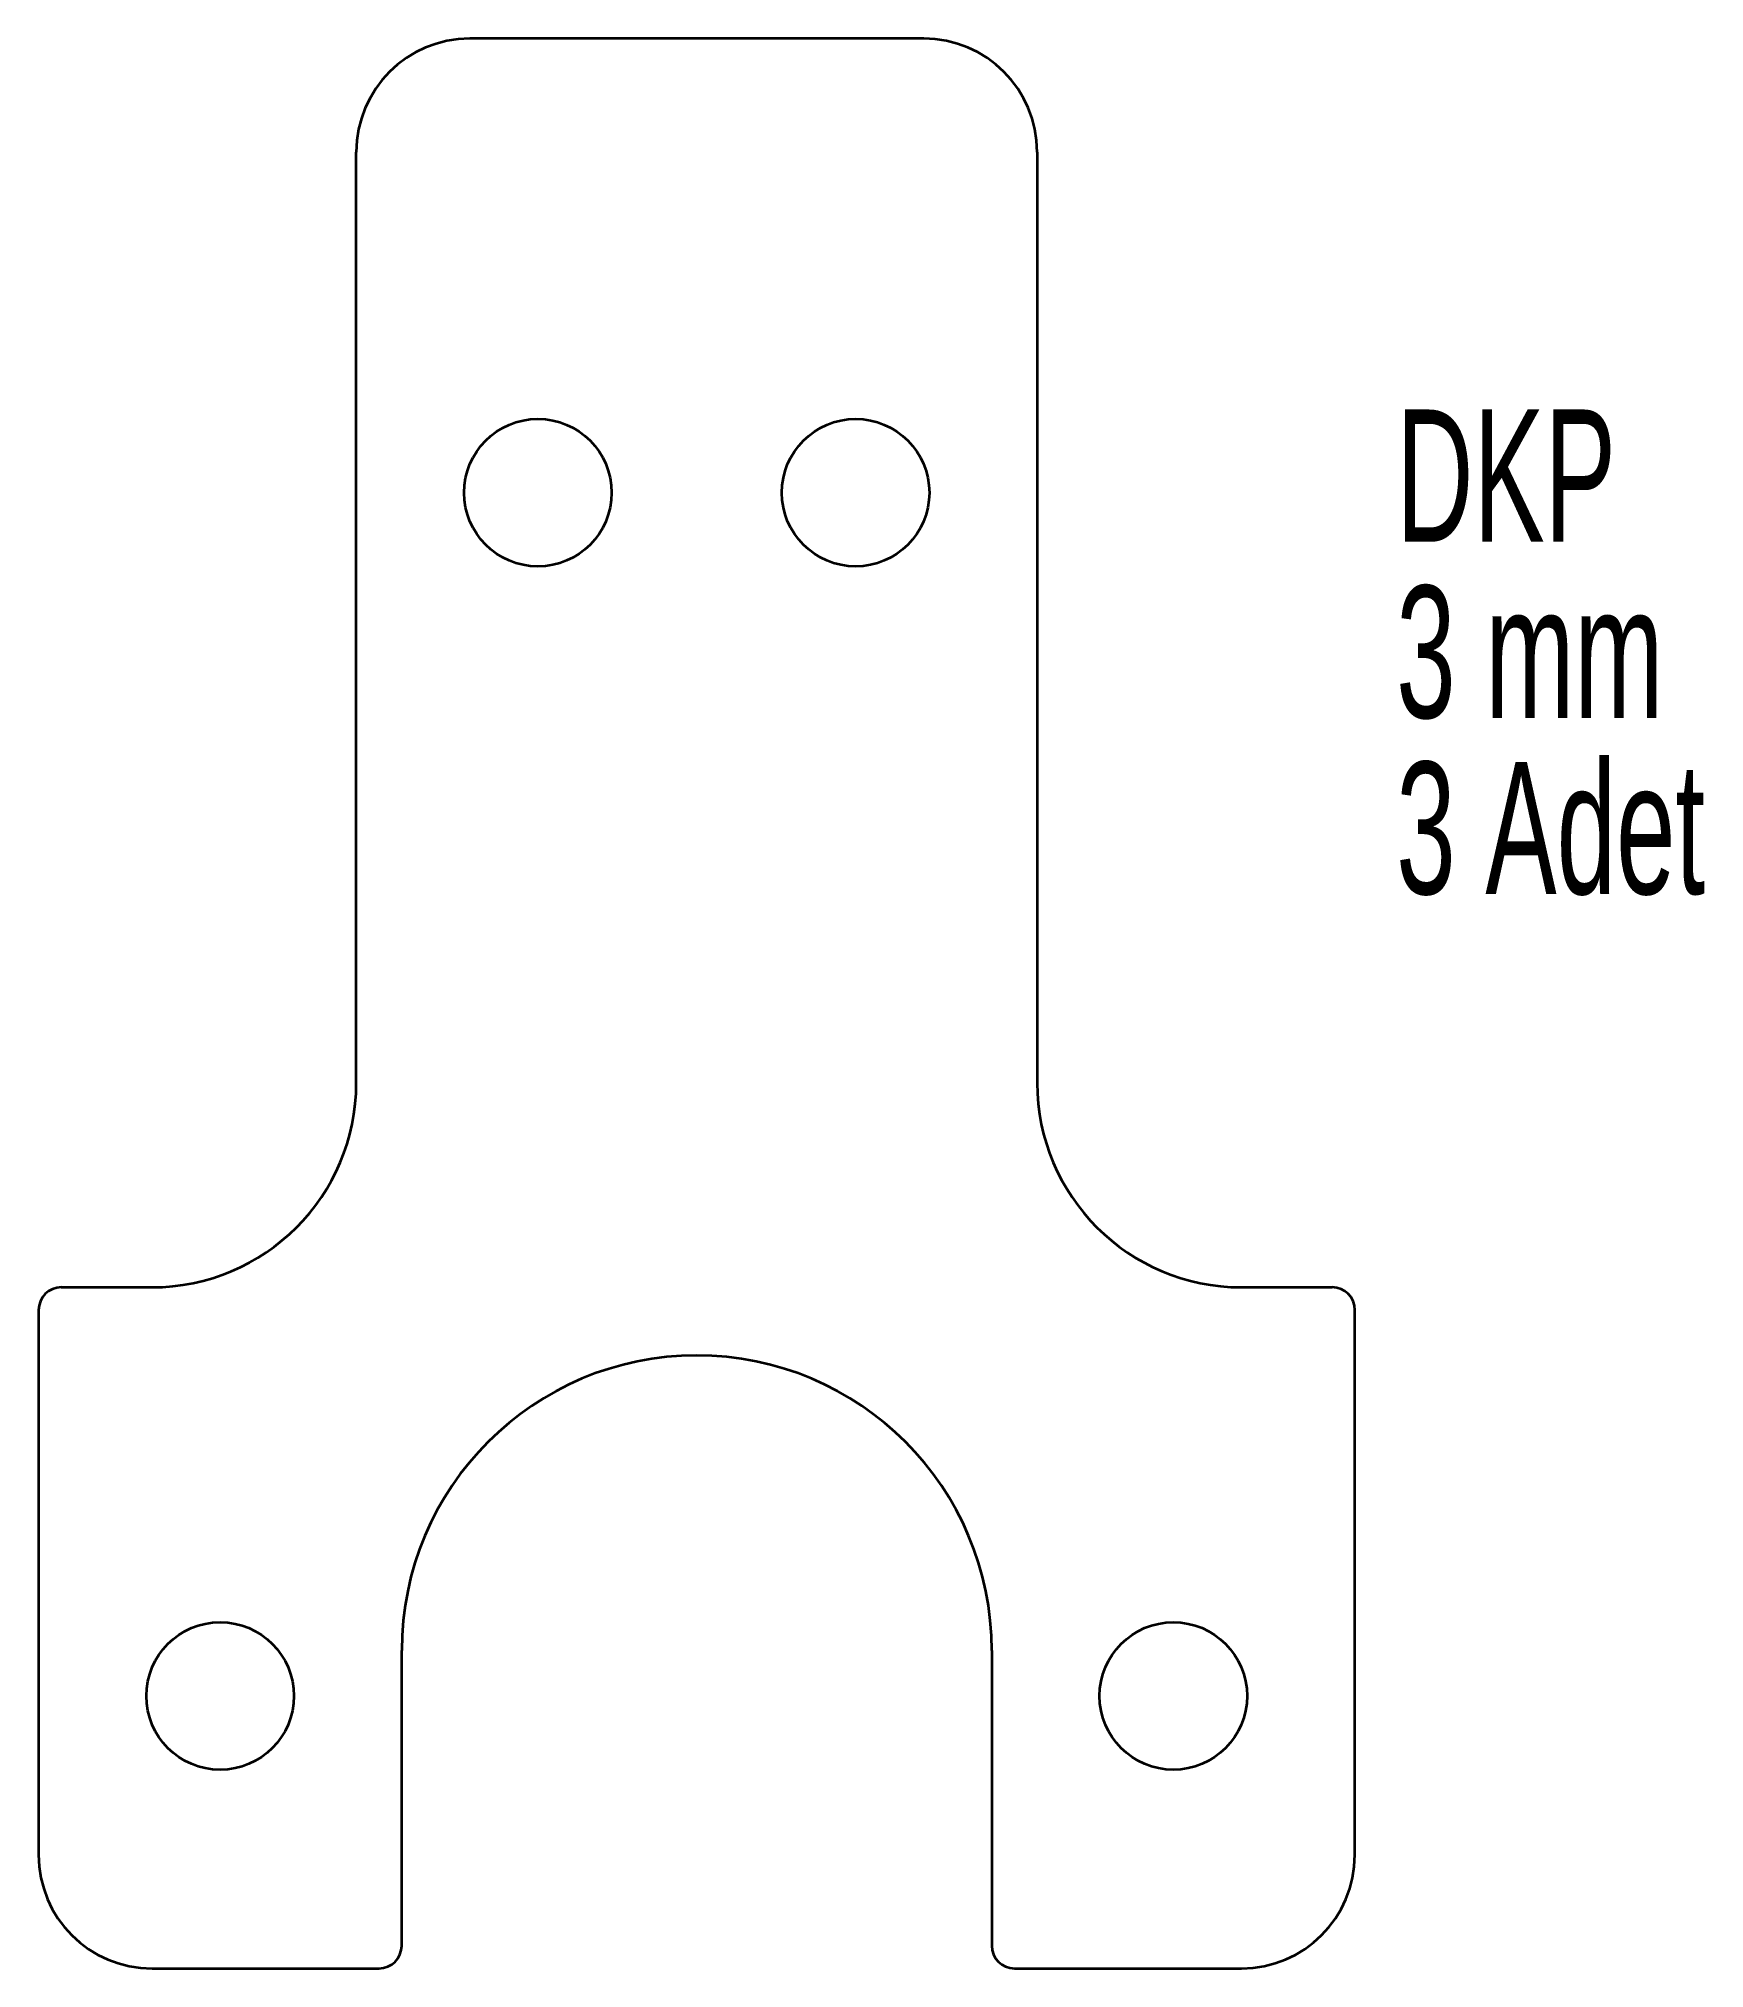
# Model space of a CAD drawing. Header units: millimetres. Extents: x 111.6 to 185, y 69.2 to 154.2.
import ezdxf

# ---------------------------------------------------------------- set-up
doc = ezdxf.new("R2010")
doc.units = ezdxf.units.MM
doc.styles.add('SLDTEXTSTYLE0', font='TXT', dxfattribs={"width": 0.605})

msp = doc.modelspace()

# ---------------------------------------------------------------- linework, layer by layer
at = {"color": 7, "linetype": 'Continuous', "lineweight": 35}
for p, q in [((150.551, 154.216), (130.551, 154.216)), ((125.551, 108.216), (125.551, 149.216)), ((155.551, 149.216), (155.551, 108.216)), ((112.551, 99.216), (116.551, 99.216)), ((164.551, 99.216), (168.551, 99.216)), ((111.551, 98.216), (111.551, 74.216)), ((169.551, 74.216), (169.551, 98.216)), ((127.551, 70.216), (127.551, 83.216)), ((153.551, 83.216), (153.551, 70.216)), ((116.551, 69.216), (126.551, 69.216)), ((154.551, 69.216), (164.551, 69.216))]:
    msp.add_line(p, q, dxfattribs=at)
for centre in [(133.551, 134.216), (147.551, 134.216), (119.551, 81.216), (161.551, 81.216)]:
    msp.add_circle(centre, 3.25, dxfattribs=at)
for centre, radius, start, end in [((130.551, 149.216), 5, 90, 180), ((150.551, 149.216), 5, 0, 90), ((116.551, 108.216), 9, 270, 0), ((164.551, 108.216), 9, 180, 270), ((112.551, 98.216), 1, 90, 180), ((168.551, 98.216), 1, 0, 90), ((140.551, 83.216), 13, 0, 180), ((116.551, 74.216), 5, 180, 270), ((164.551, 74.216), 5, 270, 0), ((126.551, 70.216), 1, 270, 0), ((154.551, 70.216), 1, 180, 270)]:
    msp.add_arc(centre, radius, start, end, dxfattribs=at)

# ---------------------------------------------------------------- texts
at = {"color": 7, "linetype": 'Continuous', "lineweight": 0, "char_height": 5.8208, "attachment_point": 1, "style": 'SLDTEXTSTYLE0'}
for s, insert in [('DKP', (171.373, 137.88)), ('3 mm', (171.373, 130.119)), ('3 Adet', (171.373, 122.358))]:
    msp.add_mtext(s, dxfattribs=dict(at, insert=insert))

doc.saveas('drawing.dxf')
